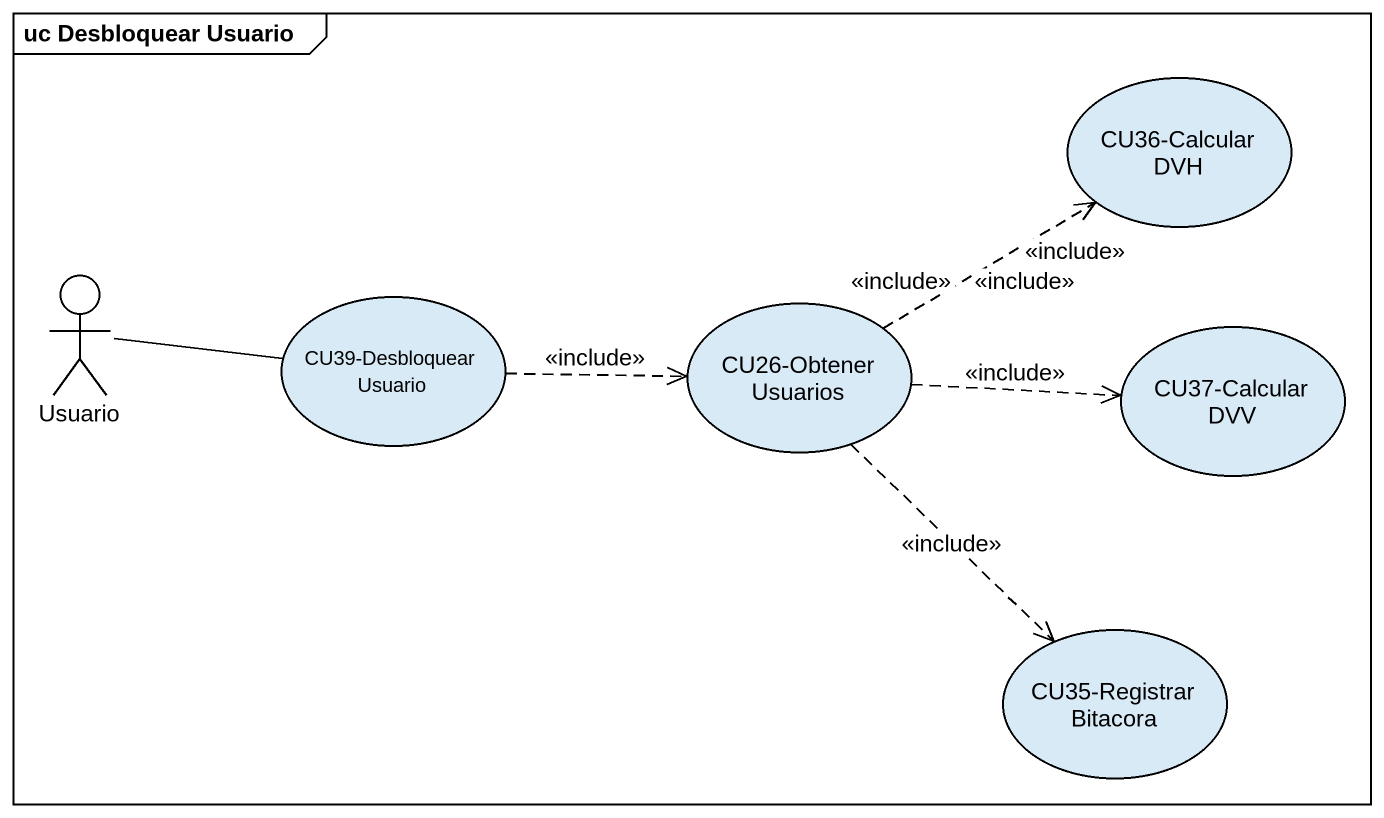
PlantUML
@startuml
mainframe uc Desbloquear Usuario
usecase "CU36-Calcular DVH" as CU36_Calcular_DVH
actor Usuario
usecase "CU39-Desbloquear Usuario" as CU39_Desbloquear_Usuario
usecase "CU26-Obtener Usuarios" as CU26_Obtener_Usuarios
usecase "CU37-Calcular DVV" as CU37_Calcular_DVV
usecase "CU35-Registrar Bitacora" as CU35_Registrar_Bitacora
Usuario -right- CU39_Desbloquear_Usuario
CU39_Desbloquear_Usuario .right.> CU26_Obtener_Usuarios : <<include>>
CU26_Obtener_Usuarios .right.> CU36_Calcular_DVH : <<include>>
CU26_Obtener_Usuarios .right.> CU36_Calcular_DVH : <<include>>
CU26_Obtener_Usuarios .right.> CU36_Calcular_DVH : <<include>>
CU26_Obtener_Usuarios .right.> CU37_Calcular_DVV : <<include>>
CU26_Obtener_Usuarios ..> CU35_Registrar_Bitacora : <<include>>
@enduml
